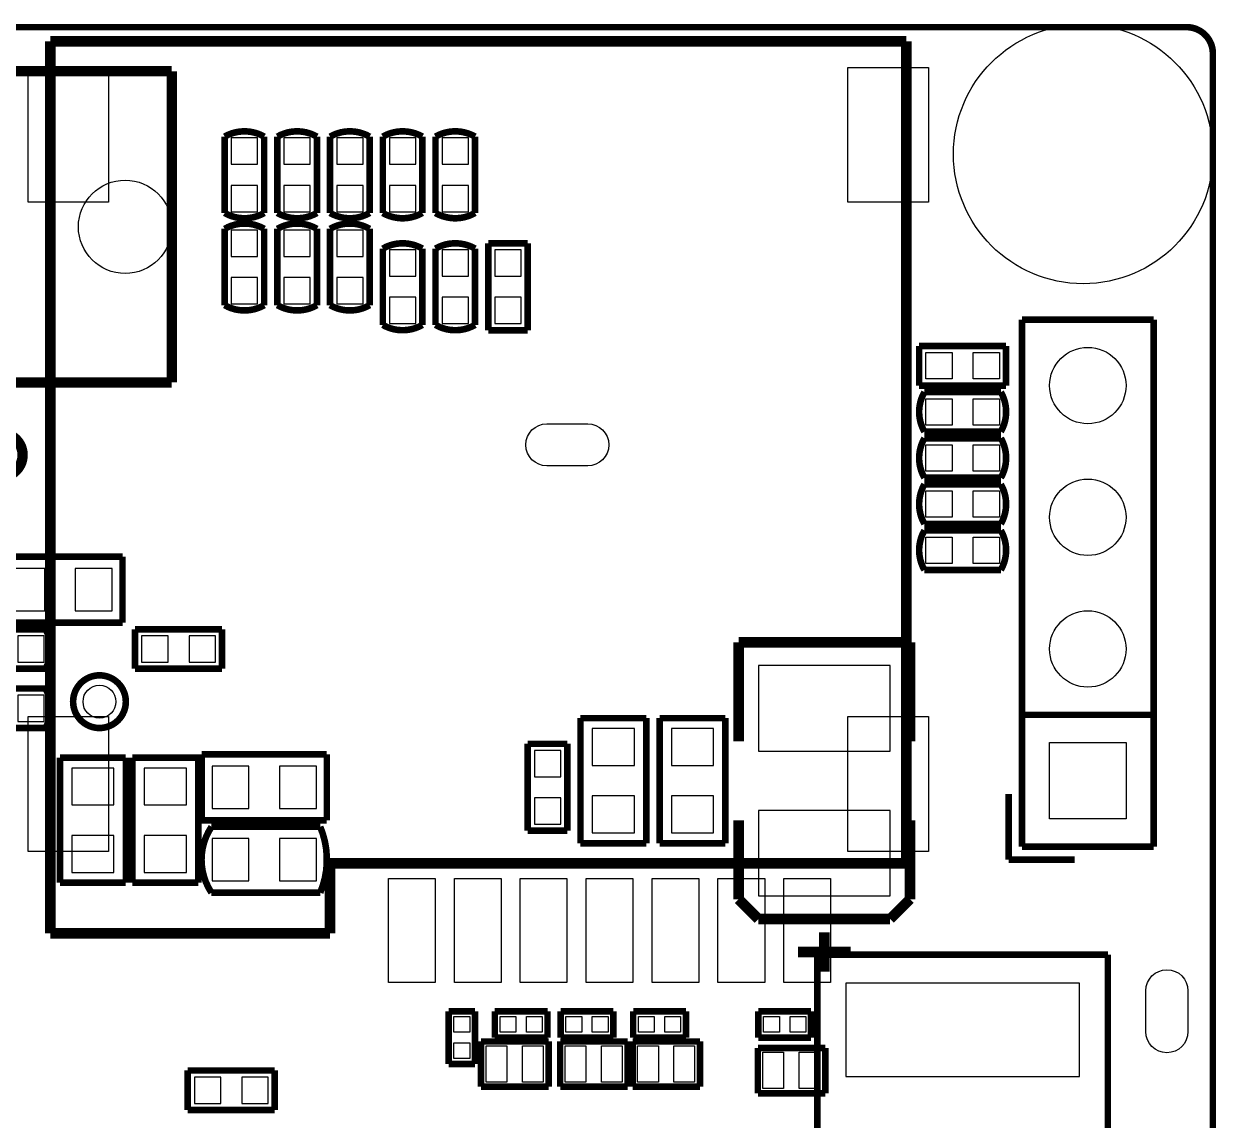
# Model space of a CAD drawing. Extents: x 44.2 to 105.9, y 92.9 to 165.
# Drawn here: x 82.87 to 105.85, y 143.82 to 164.96 of the extents above; entities that cross this region are included whole.
import ezdxf

# ---------------------------------------------------------------- set-up
doc = ezdxf.new("R2010")
doc.units = 0
for name, color, linetype in [('BG_OUTLINE', 2, 'CONTINUOUS'), ('PG_SILKSCREEN_BOTTOM', 7, 'CONTINUOUS'), ('PG_SILKSCREEN_TOP', 8, 'CONTINUOUS'), ('PIN_BOTTOM', 10, 'CONTINUOUS'), ('PIN_TOP', 9, 'CONTINUOUS')]:
    doc.layers.add(name, color=color, linetype=linetype)

msp = doc.modelspace()

# ---------------------------------------------------------------- linework, layer by layer
at = {"layer": 'BG_OUTLINE', "const_width": 0.127}
msp.add_lwpolyline([(44.23918, 93.496892), (44.23918, 164.391594, -0.414214), (44.74718, 164.899594), (105.279952, 164.899594, -0.414214), (105.787952, 164.391594), (105.787952, 93.496892, -0.414214), (105.279952, 92.988892), (44.74718, 92.988892, -0.414214)], format="xyb", close=True, dxfattribs=at)
at = {"layer": 'BG_OUTLINE'}
msp.add_lwpolyline([(44.74718, 92.988892), (105.279952, 92.988892, 0.414214), (105.787952, 93.496892), (105.787952, 164.391594, 0.414214), (105.279952, 164.899594), (44.74718, 164.899594, 0.414214), (44.23918, 164.391594), (44.23918, 93.496892, 0.414214)], format="xyb", close=True, dxfattribs=at)
at = {"layer": 'PG_SILKSCREEN_BOTTOM'}
for points, const_width in [([(85.722206, 164.049202), (63.72225, 164.049202)], 0.199898), ([(85.722206, 158.049214), (85.722206, 164.049202)], 0.199898), ([(91.821, 159.0548), (91.821, 160.7312)], 0.127), ([(91.821, 160.7312), (92.583, 160.7312)], 0.127), ([(92.583, 160.7312), (92.583, 159.0548)], 0.127), ([(92.583, 159.0548), (91.821, 159.0548)], 0.127), ([(63.72225, 158.049214), (85.722206, 158.049214)], 0.199898), ([(84.7725, 154.686), (82.3595, 154.686)], 0.127), ([(84.7725, 153.416), (84.7725, 154.686)], 0.127), ([(82.3595, 153.416), (84.7725, 153.416)], 0.127), ([(85.0138, 153.289), (86.6902, 153.289)], 0.127), ([(85.0138, 152.527), (85.0138, 153.289)], 0.127), ([(86.6902, 153.289), (86.6902, 152.527)], 0.127), ([(96.647, 153.035), (96.647, 151.13)], 0.2032), ([(99.949, 153.035), (96.647, 153.035)], 0.2032), ([(99.949, 151.13), (99.949, 153.035)], 0.2032), ([(86.6902, 152.527), (85.0138, 152.527)], 0.127), ([(93.599, 151.5745), (93.599, 149.1615)], 0.127), ([(94.869, 151.5745), (93.599, 151.5745)], 0.127), ([(94.869, 149.1615), (94.869, 151.5745)], 0.127), ([(95.123, 151.5745), (95.123, 149.1615)], 0.127), ([(96.393, 151.5745), (95.123, 151.5745)], 0.127), ([(96.393, 149.1615), (96.393, 151.5745)], 0.127), ([(92.583, 149.4028), (92.583, 151.0792)], 0.127), ([(92.583, 151.0792), (93.345, 151.0792)], 0.127), ([(93.345, 151.0792), (93.345, 149.4028)], 0.127), ([(83.566, 150.8125), (83.566, 148.3995)], 0.127), ([(84.836, 150.8125), (83.566, 150.8125)], 0.127), ([(84.836, 148.3995), (84.836, 150.8125)], 0.127), ([(84.963, 150.8125), (84.963, 148.3995)], 0.127), ([(86.233, 150.8125), (84.963, 150.8125)], 0.127), ([(86.233, 148.3995), (86.233, 150.8125)], 0.127), ([(86.2965, 150.876), (86.2965, 149.606)], 0.127), ([(88.7095, 150.876), (86.2965, 150.876)], 0.127), ([(88.7095, 149.606), (88.7095, 150.876)], 0.127), ([(86.2965, 149.606), (88.7095, 149.606)], 0.127), ([(96.647, 148.082), (96.647, 149.606)], 0.2032), ([(99.949, 149.606), (99.949, 148.082)], 0.2032), ([(93.345, 149.4028), (92.583, 149.4028)], 0.127), ([(93.599, 149.1615), (94.869, 149.1615)], 0.127), ([(95.123, 149.1615), (96.393, 149.1615)], 0.127), ([(83.566, 148.3995), (84.836, 148.3995)], 0.127), ([(84.963, 148.3995), (86.233, 148.3995)], 0.127), ([(86.487, 148.209), (88.5825, 148.209)], 0.127), ([(97.028, 147.701), (96.647, 148.082)], 0.2032), ([(99.949, 148.082), (99.568, 147.701)], 0.2032), ([(99.568, 147.701), (97.028, 147.701)], 0.2032), ([(98.298, 147.447), (98.298, 146.685)], 0.2032), ([(98.806, 147.066), (97.79, 147.066)], 0.2032), ([(98.164904, 147.01393), (98.164904, 140.51407)], 0.124968), ([(103.765096, 147.01393), (98.164904, 147.01393)], 0.124968), ([(103.765096, 140.51407), (103.765096, 147.01393)], 0.124968), ([(86.0298, 144.78), (87.7062, 144.78)], 0.127), ([(86.0298, 144.018), (86.0298, 144.78)], 0.127), ([(87.7062, 144.78), (87.7062, 144.018)], 0.127), ([(87.7062, 144.018), (86.0298, 144.018)], 0.127)]:
    msp.add_lwpolyline(points, dxfattribs=dict(at, const_width=const_width))
at = {"layer": 'PG_SILKSCREEN_BOTTOM', "const_width": 0.127}
for points in [[(87.503, 161.3154), (87.503, 162.7886, 0.266658), (86.741, 162.7886)], [(88.519, 161.3154), (88.519, 162.7886, 0.266658), (87.757, 162.7886)], [(89.535, 161.3154), (89.535, 162.7886, 0.266658), (88.773, 162.7886)], [(90.551, 161.3154), (90.551, 162.7886, 0.266658), (89.789, 162.7886)], [(91.567, 161.3154), (91.567, 162.7886, 0.266658), (90.805, 162.7886)], [(86.741, 162.7886), (86.741, 161.3154, 0.266658), (87.503, 161.3154)], [(87.757, 162.7886), (87.757, 161.3154, 0.266658), (88.519, 161.3154)], [(88.773, 162.7886), (88.773, 161.3154, 0.266658), (89.535, 161.3154)], [(89.789, 162.7886), (89.789, 161.3154, 0.266658), (90.551, 161.3154)], [(90.805, 162.7886), (90.805, 161.3154, 0.266658), (91.567, 161.3154)], [(87.503, 159.5374), (87.503, 161.0106, 0.266658), (86.741, 161.0106)], [(88.519, 159.5374), (88.519, 161.0106, 0.266658), (87.757, 161.0106)], [(89.535, 159.5374), (89.535, 161.0106, 0.266658), (88.773, 161.0106)], [(86.741, 161.0106), (86.741, 159.5374, 0.266658), (87.503, 159.5374)], [(87.757, 161.0106), (87.757, 159.5374, 0.266658), (88.519, 159.5374)], [(88.773, 161.0106), (88.773, 159.5374, 0.266658), (89.535, 159.5374)], [(90.551, 159.1564), (90.551, 160.6296, 0.266658), (89.789, 160.6296)], [(89.789, 160.6296), (89.789, 159.1564, 0.266658), (90.551, 159.1564)], [(91.567, 159.1564), (91.567, 160.6296, 0.266658), (90.805, 160.6296)], [(90.805, 160.6296), (90.805, 159.1564, 0.266658), (91.567, 159.1564)], [(83.2866, 153.289), (81.8134, 153.289, 0.266658), (81.8134, 152.527)], [(81.8134, 152.527), (83.2866, 152.527, 0.266658), (83.2866, 153.289)], [(83.2866, 152.146), (81.8134, 152.146, 0.266658), (81.8134, 151.384)], [(81.8134, 151.384), (83.2866, 151.384, 0.266658), (83.2866, 152.146)], [(88.5825, 149.479), (86.487, 149.479, 0.302776), (86.487, 148.209)], [(88.5825, 148.209, 0.201944), (88.5825, 149.479)]]:
    msp.add_lwpolyline(points, format="xyb", dxfattribs=at)
at = {"layer": 'PG_SILKSCREEN_BOTTOM'}
for points, const_width in [([(82.846672, 156.649166, 1), (81.997784, 156.64925, 1)], 0.199898), ([(84.836, 151.892, 1), (83.82, 151.892, 1)], 0.127)]:
    msp.add_lwpolyline(points, format="xyb", close=True, dxfattribs=dict(at, const_width=const_width))
at = {"layer": 'PG_SILKSCREEN_TOP'}
for points, const_width in [([(83.37931, 164.624004), (83.37931, 147.42414)], 0.2032), ([(99.879404, 164.624004), (83.37931, 164.624004)], 0.2032), ([(99.879404, 148.77415), (99.879404, 164.624004)], 0.2032), ([(102.108, 159.258), (104.648, 159.258)], 0.127), ([(102.108, 149.098), (102.108, 159.258)], 0.127), ([(104.648, 159.258), (104.648, 149.098)], 0.127), ([(101.8032, 158.75), (100.1268, 158.75)], 0.127), ([(100.1268, 158.75), (100.1268, 157.988)], 0.127), ([(101.8032, 157.988), (101.8032, 158.75)], 0.127), ([(100.1268, 157.988), (101.8032, 157.988)], 0.127), ([(102.108, 151.638), (104.648, 151.638)], 0.127), ([(101.854, 148.844), (101.854, 150.114)], 0.127), ([(104.648, 149.098), (102.108, 149.098)], 0.127), ([(88.769444, 148.77415), (99.879404, 148.77415)], 0.2032), ([(88.769444, 147.42414), (88.769444, 148.77415)], 0.2032), ([(103.124, 148.844), (101.854, 148.844)], 0.127), ([(83.37931, 147.42414), (88.769444, 147.42414)], 0.2032), ([(91.059, 145.923), (91.567, 145.923)], 0.127), ([(91.059, 144.907), (91.059, 145.923)], 0.127), ([(91.567, 145.923), (91.567, 144.907)], 0.127), ([(91.948, 145.415), (91.948, 145.923)], 0.127), ([(91.948, 145.923), (92.964, 145.923)], 0.127), ([(92.964, 145.923), (92.964, 145.415)], 0.127), ([(93.218, 145.415), (93.218, 145.923)], 0.127), ([(93.218, 145.923), (94.234, 145.923)], 0.127), ([(94.234, 145.923), (94.234, 145.415)], 0.127), ([(94.615, 145.415), (94.615, 145.923)], 0.127), ([(94.615, 145.923), (95.631, 145.923)], 0.127), ([(95.631, 145.923), (95.631, 145.415)], 0.127), ([(97.028, 145.415), (97.028, 145.923)], 0.127), ([(97.028, 145.923), (98.044, 145.923)], 0.127), ([(98.044, 145.923), (98.044, 145.415)], 0.127), ([(92.964, 145.415), (91.948, 145.415)], 0.127), ([(94.234, 145.415), (93.218, 145.415)], 0.127), ([(95.631, 145.415), (94.615, 145.415)], 0.127), ([(98.044, 145.415), (97.028, 145.415)], 0.127), ([(92.984066, 145.339054), (91.684094, 145.339054)], 0.127), ([(91.684094, 145.339054), (91.684094, 144.466056)], 0.127), ([(92.984066, 144.466056), (92.984066, 145.339054)], 0.127), ([(94.508066, 145.339054), (93.208094, 145.339054)], 0.127), ([(93.208094, 145.339054), (93.208094, 144.466056)], 0.127), ([(94.508066, 144.466056), (94.508066, 145.339054)], 0.127), ([(95.905066, 145.339054), (94.605094, 145.339054)], 0.127), ([(94.605094, 145.339054), (94.605094, 144.466056)], 0.127), ([(95.905066, 144.466056), (95.905066, 145.339054)], 0.127), ([(98.318066, 145.212054), (97.018094, 145.212054)], 0.127), ([(97.018094, 145.212054), (97.018094, 144.339056)], 0.127), ([(98.318066, 144.339056), (98.318066, 145.212054)], 0.127), ([(91.567, 144.907), (91.059, 144.907)], 0.127), ([(91.684094, 144.466056), (92.984066, 144.466056)], 0.127), ([(93.208094, 144.466056), (94.508066, 144.466056)], 0.127), ([(94.605094, 144.466056), (95.905066, 144.466056)], 0.127), ([(97.018094, 144.339056), (98.318066, 144.339056)], 0.127)]:
    msp.add_lwpolyline(points, dxfattribs=dict(at, const_width=const_width))
at = {"layer": 'PG_SILKSCREEN_TOP', "const_width": 0.127}
for points in [[(101.7016, 157.099), (100.2284, 157.099, -0.266658), (100.2284, 157.861)], [(100.2284, 157.861), (101.7016, 157.861, -0.266658), (101.7016, 157.099)], [(101.7016, 156.21), (100.2284, 156.21, -0.266658), (100.2284, 156.972)], [(100.2284, 156.972), (101.7016, 156.972, -0.266658), (101.7016, 156.21)], [(101.7016, 155.321), (100.2284, 155.321, -0.266658), (100.2284, 156.083)], [(100.2284, 156.083), (101.7016, 156.083, -0.266658), (101.7016, 155.321)], [(101.7016, 154.432), (100.2284, 154.432, -0.266658), (100.2284, 155.194)], [(100.2284, 155.194), (101.7016, 155.194, -0.266658), (101.7016, 154.432)]]:
    msp.add_lwpolyline(points, format="xyb", dxfattribs=at)
at = {"layer": 'PIN_BOTTOM'}
for points in [[(87.376, 162.7632), (86.868, 162.7632), (86.868, 162.2552), (87.376, 162.2552)], [(88.392, 162.7632), (87.884, 162.7632), (87.884, 162.2552), (88.392, 162.2552)], [(89.408, 162.7632), (88.9, 162.7632), (88.9, 162.2552), (89.408, 162.2552)], [(90.424, 162.7632), (89.916, 162.7632), (89.916, 162.2552), (90.424, 162.2552)], [(91.44, 162.7632), (90.932, 162.7632), (90.932, 162.2552), (91.44, 162.2552)], [(87.376, 161.8488), (86.868, 161.8488), (86.868, 161.3408), (87.376, 161.3408)], [(88.392, 161.8488), (87.884, 161.8488), (87.884, 161.3408), (88.392, 161.3408)], [(89.408, 161.8488), (88.9, 161.8488), (88.9, 161.3408), (89.408, 161.3408)], [(90.424, 161.8488), (89.916, 161.8488), (89.916, 161.3408), (90.424, 161.3408)], [(91.44, 161.8488), (90.932, 161.8488), (90.932, 161.3408), (91.44, 161.3408)], [(86.868, 160.4772), (87.376, 160.4772), (87.376, 160.9852), (86.868, 160.9852)], [(87.884, 160.4772), (88.392, 160.4772), (88.392, 160.9852), (87.884, 160.9852)], [(88.9, 160.4772), (89.408, 160.4772), (89.408, 160.9852), (88.9, 160.9852)], [(89.916, 160.0962), (90.424, 160.0962), (90.424, 160.6042), (89.916, 160.6042)], [(90.932, 160.0962), (91.44, 160.0962), (91.44, 160.6042), (90.932, 160.6042)], [(91.948, 160.0962), (92.456, 160.0962), (92.456, 160.6042), (91.948, 160.6042)], [(86.868, 159.5628), (87.376, 159.5628), (87.376, 160.0708), (86.868, 160.0708)], [(87.884, 159.5628), (88.392, 159.5628), (88.392, 160.0708), (87.884, 160.0708)], [(88.9, 159.5628), (89.408, 159.5628), (89.408, 160.0708), (88.9, 160.0708)], [(89.916, 159.1818), (90.424, 159.1818), (90.424, 159.6898), (89.916, 159.6898)], [(90.932, 159.1818), (91.44, 159.1818), (91.44, 159.6898), (90.932, 159.6898)], [(91.948, 159.1818), (92.456, 159.1818), (92.456, 159.6898), (91.948, 159.6898)], [(82.560414, 154.4574), (82.560414, 153.6446), (83.271614, 153.6446), (83.271614, 154.4574)], [(83.860386, 154.4574), (83.860386, 153.6446), (84.571586, 153.6446), (84.571586, 154.4574)], [(83.2612, 152.654), (83.2612, 153.162), (82.7532, 153.162), (82.7532, 152.654)], [(85.1408, 153.162), (85.1408, 152.654), (85.6488, 152.654), (85.6488, 153.162)], [(86.0552, 153.162), (86.0552, 152.654), (86.5632, 152.654), (86.5632, 153.162)], [(97.028, 150.9395), (99.568, 150.9395), (99.568, 152.5905), (97.028, 152.5905)], [(83.2612, 151.511), (83.2612, 152.019), (82.7532, 152.019), (82.7532, 151.511)], [(93.8276, 150.662386), (94.6404, 150.662386), (94.6404, 151.373586), (93.8276, 151.373586)], [(95.3516, 150.662386), (96.1644, 150.662386), (96.1644, 151.373586), (95.3516, 151.373586)], [(104.1146, 149.6314), (102.6414, 149.6314), (102.6414, 151.1046), (104.1146, 151.1046)], [(92.71, 150.4442), (93.218, 150.4442), (93.218, 150.9522), (92.71, 150.9522)], [(83.7946, 149.900386), (84.6074, 149.900386), (84.6074, 150.611586), (83.7946, 150.611586)], [(85.1916, 149.900386), (86.0044, 149.900386), (86.0044, 150.611586), (85.1916, 150.611586)], [(87.208614, 149.8346), (87.208614, 150.6474), (86.497414, 150.6474), (86.497414, 149.8346)], [(88.508586, 149.8346), (88.508586, 150.6474), (87.797386, 150.6474), (87.797386, 149.8346)], [(93.8276, 149.362414), (94.6404, 149.362414), (94.6404, 150.073614), (93.8276, 150.073614)], [(95.3516, 149.362414), (96.1644, 149.362414), (96.1644, 150.073614), (95.3516, 150.073614)], [(92.71, 149.5298), (93.218, 149.5298), (93.218, 150.0378), (92.71, 150.0378)], [(97.028, 148.1455), (99.568, 148.1455), (99.568, 149.7965), (97.028, 149.7965)], [(83.7946, 148.600414), (84.6074, 148.600414), (84.6074, 149.311614), (83.7946, 149.311614)], [(85.1916, 148.600414), (86.0044, 148.600414), (86.0044, 149.311614), (85.1916, 149.311614)], [(87.208614, 148.4376), (87.208614, 149.2504), (86.497414, 149.2504), (86.497414, 148.4376)], [(88.508586, 148.4376), (88.508586, 149.2504), (87.797386, 149.2504), (87.797386, 148.4376)], [(98.714941, 144.664049), (103.215059, 144.664049), (103.215059, 146.464147), (98.714941, 146.464147)], [(86.1568, 144.653), (86.1568, 144.145), (86.6648, 144.145), (86.6648, 144.653)], [(87.0712, 144.653), (87.0712, 144.145), (87.5792, 144.145), (87.5792, 144.653)]]:
    msp.add_lwpolyline(points, close=True, dxfattribs=at)
for points in [[(92.951427, 157.2514), (93.738573, 157.2514, -1), (93.738573, 156.4386), (92.951427, 156.4386, -1)], [(105.3084, 146.316573), (105.3084, 145.529427, -1), (104.4956, 145.529427), (104.4956, 146.316573, -1)]]:
    msp.add_lwpolyline(points, format="xyb", close=True, dxfattribs=at)
for centre, radius in [((103.288592, 162.451288), 2.499995), ((84.822284, 161.049208), 0.900049), ((103.378, 157.988), 0.7366), ((103.378, 155.448), 0.7366), ((103.378, 152.908), 0.7366), ((84.328, 151.892), 0.3175)]:
    msp.add_circle(centre, radius, dxfattribs=at)
at = {"layer": 'PIN_TOP'}
for points in [[(84.504276, 164.124132), (84.504276, 161.524188), (82.954368, 161.524188), (82.954368, 164.124132)], [(100.304346, 164.124132), (100.304346, 161.524188), (98.754438, 161.524188), (98.754438, 164.124132)], [(100.7618, 158.623), (100.7618, 158.115), (100.2538, 158.115), (100.2538, 158.623)], [(101.6762, 158.623), (101.6762, 158.115), (101.1682, 158.115), (101.1682, 158.623)], [(100.7618, 157.734), (100.7618, 157.226), (100.2538, 157.226), (100.2538, 157.734)], [(101.6762, 157.734), (101.6762, 157.226), (101.1682, 157.226), (101.1682, 157.734)], [(100.7618, 156.845), (100.7618, 156.337), (100.2538, 156.337), (100.2538, 156.845)], [(101.6762, 156.845), (101.6762, 156.337), (101.1682, 156.337), (101.1682, 156.845)], [(100.7618, 155.956), (100.7618, 155.448), (100.2538, 155.448), (100.2538, 155.956)], [(101.6762, 155.956), (101.6762, 155.448), (101.1682, 155.448), (101.1682, 155.956)], [(100.7618, 155.067), (100.7618, 154.559), (100.2538, 154.559), (100.2538, 155.067)], [(101.6762, 155.067), (101.6762, 154.559), (101.1682, 154.559), (101.1682, 155.067)], [(84.504276, 151.603964), (84.504276, 149.00402), (82.954368, 149.00402), (82.954368, 151.603964)], [(100.304346, 151.603964), (100.304346, 149.00402), (98.754438, 149.00402), (98.754438, 151.603964)], [(104.1146, 149.6314), (102.6414, 149.6314), (102.6414, 151.1046), (104.1146, 151.1046)], [(90.799285, 148.479002), (90.799285, 146.479006), (89.899363, 146.479006), (89.899363, 148.479002)], [(92.069285, 148.479002), (92.069285, 146.479006), (91.169363, 146.479006), (91.169363, 148.479002)], [(93.339285, 148.479002), (93.339285, 146.479006), (92.439363, 146.479006), (92.439363, 148.479002)], [(94.609285, 148.479002), (94.609285, 146.479006), (93.709363, 146.479006), (93.709363, 148.479002)], [(95.879285, 148.479002), (95.879285, 146.479006), (94.979363, 146.479006), (94.979363, 148.479002)], [(97.149285, 148.479002), (97.149285, 146.479006), (96.249363, 146.479006), (96.249363, 148.479002)], [(98.419285, 148.479002), (98.419285, 146.479006), (97.519363, 146.479006), (97.519363, 148.479002)], [(91.4654, 145.5166), (91.1606, 145.5166), (91.1606, 145.8214), (91.4654, 145.8214)], [(92.0496, 145.5166), (92.0496, 145.8214), (92.3544, 145.8214), (92.3544, 145.5166)], [(92.5576, 145.5166), (92.5576, 145.8214), (92.8624, 145.8214), (92.8624, 145.5166)], [(93.3196, 145.5166), (93.3196, 145.8214), (93.6244, 145.8214), (93.6244, 145.5166)], [(93.8276, 145.5166), (93.8276, 145.8214), (94.1324, 145.8214), (94.1324, 145.5166)], [(94.7166, 145.5166), (94.7166, 145.8214), (95.0214, 145.8214), (95.0214, 145.5166)], [(95.2246, 145.5166), (95.2246, 145.8214), (95.5294, 145.8214), (95.5294, 145.5166)], [(97.1296, 145.5166), (97.1296, 145.8214), (97.4344, 145.8214), (97.4344, 145.5166)], [(97.6376, 145.5166), (97.6376, 145.8214), (97.9424, 145.8214), (97.9424, 145.5166)], [(91.4654, 145.0086), (91.1606, 145.0086), (91.1606, 145.3134), (91.4654, 145.3134)], [(92.179013, 145.257012), (92.179013, 144.556988), (91.778963, 144.556988), (91.778963, 145.257012)], [(92.879037, 145.257012), (92.879037, 144.556988), (92.478987, 144.556988), (92.478987, 145.257012)], [(93.703013, 145.257012), (93.703013, 144.556988), (93.302963, 144.556988), (93.302963, 145.257012)], [(94.403037, 145.257012), (94.403037, 144.556988), (94.002987, 144.556988), (94.002987, 145.257012)], [(95.100013, 145.257012), (95.100013, 144.556988), (94.699963, 144.556988), (94.699963, 145.257012)], [(95.800037, 145.257012), (95.800037, 144.556988), (95.399987, 144.556988), (95.399987, 145.257012)], [(97.513013, 145.130012), (97.513013, 144.429988), (97.112963, 144.429988), (97.112963, 145.130012)], [(98.213037, 145.130012), (98.213037, 144.429988), (97.812987, 144.429988), (97.812987, 145.130012)]]:
    msp.add_lwpolyline(points, close=True, dxfattribs=at)
for points in [[(92.951427, 157.2514), (93.738573, 157.2514, -1), (93.738573, 156.4386), (92.951427, 156.4386, -1)], [(105.3084, 146.316573), (105.3084, 145.529427, -1), (104.4956, 145.529427), (104.4956, 146.316573, -1)]]:
    msp.add_lwpolyline(points, format="xyb", close=True, dxfattribs=at)
for centre, radius in [((103.288592, 162.451288), 2.499995), ((84.822284, 161.049208), 0.900049), ((103.378, 157.988), 0.7366), ((103.378, 155.448), 0.7366), ((103.378, 152.908), 0.7366)]:
    msp.add_circle(centre, radius, dxfattribs=at)

doc.saveas('drawing.dxf')
